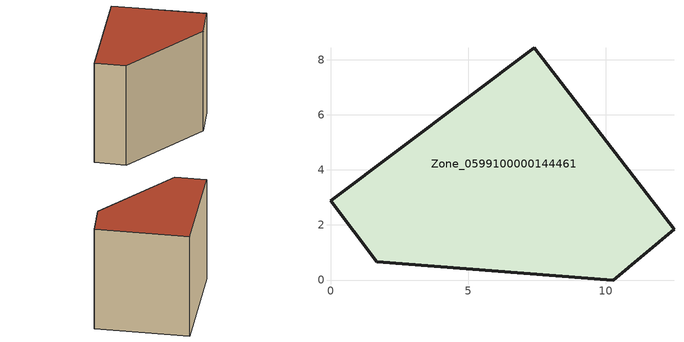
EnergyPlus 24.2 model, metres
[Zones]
Zone_0599100000144461
 floor ground (C_G): 10.28,0 1.68,0.67 0,2.88 7.41,8.43 12.48,1.85 z0
 wall outside (C_F): 10.28,0 12.48,1.85 7.41,8.43 0,2.88 1.68,0.67 10.28,0 z0:10.13
 roof outside (C_R): 1.68,0.67 10.28,0 12.48,1.85 7.41,8.43 0,2.88 z10.13
[BUILDING]
Pand.0599100000144461: North Axis=0; Terrain=City; Loads Convergence Tolerance Value=0.04; Temperature Convergence Tolerance Value=0.4; Solar Distribution=FullExterior; Maximum Number of Warmup Days=25; Minimum Number of Warmup Days=1
[Site:Location]
Rotterdam.The.Hague.AP_ZH_NLD Design_Conditions: Latitude=51.96; Longitude=4.45; Time Zone=1; Elevation=-4.5
[SITE:GROUNDTEMPERATURE:BUILDINGSURFACE]
18, 18, 18, 18, 18, 18, 18, 18, 18, 18, 18, 18
[MATERIAL] Thermal Absorptance=0.9; Solar Absorptance=0.7; Visible Absorptance=0.7
Name | Roughness | Thickness | Conductivity | Density | Specific Heat
G.TI.1946 | MediumSmooth | 0.15 | 1 | 540 | 1210
F.TI.1946 | Rough | 0.3 | 0.857143 | 1920 | 840
R.TI.1946 | MediumRough | 0.2 | 0.1 | 1500 | 1000
[CONSTRUCTION]
C_G: G.TI.1946
C_F: F.TI.1946
C_R: R.TI.1946
[ZONE]
Zone_0599100000144461: Type=1; Multiplier=1; Ceiling Height=Autocalculate; Volume=Autocalculate; Floor Area=autocalculate; Part of Total Floor Area=Yes
[ZONEINFILTRATION:DESIGNFLOWRATE]
Infil_Zone_0599100000144461: Zone or ZoneList or Space or SpaceList=Zone_0599100000144461; Schedule=AlwaysOn; Design Flow Rate Calculation Method=Flow/Area; Flow Rate per Floor Area=0.003; Constant Term Coefficient=1; Temperature Term Coefficient=0; Velocity Term Coefficient=0; Velocity Squared Term Coefficient=0
[HVACTEMPLATE:ZONE:IDEALLOADSAIRSYSTEM]
Zone_0599100000144461: Maximum Heating Supply Air Temperature=50; Minimum Cooling Supply Air Temperature=13; Maximum Heating Supply Air Humidity Ratio=0.0156; Minimum Cooling Supply Air Humidity Ratio=0.0077; Heating Limit=NoLimit; Cooling Limit=NoLimit; Dehumidification Control Type=ConstantSensibleHeatRatio; Cooling Sensible Heat Ratio=0.7; Dehumidification Setpoint=60; Humidification Control Type=None; Humidification Setpoint=30; Outdoor Air Method=None; Outdoor Air Flow Rate per Person=0.00944; Outdoor Air Flow Rate per Zone Floor Area=0; Outdoor Air Flow Rate per Zone=0; Demand Controlled Ventilation Type=None; Outdoor Air Economizer Type=NoEconomizer; Heat Recovery Type=None; Sensible Heat Recovery Effectiveness=0.7; Latent Heat Recovery Effectiveness=0.65
[ZONECONTROL:THERMOSTAT]
ThermostatControl_Zone_0599100000144461: Zone or ZoneList=Zone_0599100000144461; Control Type Schedule=DualSetpointControlType; Control 1=Thermostat_Zone_0599100000144461; Temperature Difference Between Cutout And Setpoint=0
[THERMOSTATSETPOINT:DUALSETPOINT]
Thermostat_Zone_0599100000144461: Heating Setpoint Temperature Schedule=HeatingSetpoint_Zone_0599100000144461; Cooling Setpoint Temperature Schedule=CoolingSetpoint_Zone_0599100000144461
[SCHEDULE:COMPACT]
HeatingSetpoint_Zone_0599100000144461: Through: 12/31, For: AllDays, Until: 24:00, 21
CoolingSetpoint_Zone_0599100000144461: Through: 12/31, For: AllDays, Until: 24:00, 24
DualSetpointControlType: Through: 12/31, For: AllDays, Until: 24:00, 4
AlwaysOn: Through: 12/31, For: AllDays, Until: 24:00, 1
